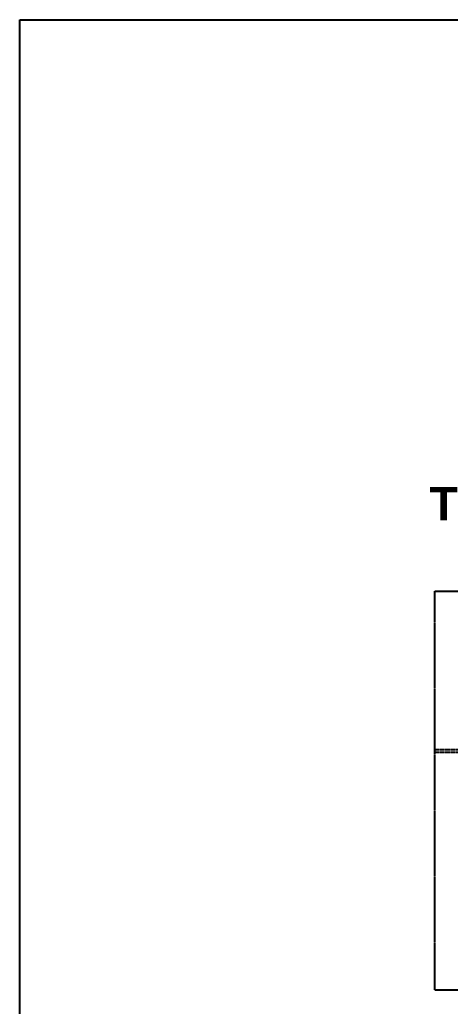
# Model space of a CAD drawing. Header units: centimetres. Extents: x -6122352 to 6876996, y -1694241 to 2592194.
# Drawn here: x 2980824 to 2989539, y -662136 to -642185 of the extents above; entities that cross this region are included whole.
import ezdxf

# ---------------------------------------------------------------- set-up
doc = ezdxf.new("R2010")
doc.units = ezdxf.units.CM
doc.header["$MEASUREMENT"] = 0
doc.linetypes.add('CENTER', pattern=[2, 1.25, -0.25, 0.25, -0.25])
doc.linetypes.add('MASTER PLAN (NICE 1-2)$0$CENTER', pattern=[2, 1.25, -0.25, 0.25, -0.25])
doc.layers.get('Defpoints').update_dxf_attribs({"color": 255, "linetype": 'CENTER'})
doc.styles.add('Arial', font='arialbd.ttf')

msp = doc.modelspace()

# ---------------------------------------------------------------- linework, layer by layer
msp.add_lwpolyline([(2980823.6145, -642185.18132), (3034378.44159, -642185.18132), (3034378.44159, -674760.29884), (2980823.6145, -674760.29884)], close=True)
at = {"color": 0, "linetype": 'MASTER PLAN (NICE 1-2)$0$CENTER', "ltscale": 2}
for points in [[(2989228.91841, -656942.35848), (2996560.73441, -656942.35848)], [(2989228.91841, -656998.11887), (2996560.73441, -656998.11887)]]:
    msp.add_lwpolyline(points, dxfattribs=at)
at = {"layer": 'Defpoints'}
msp.add_lwpolyline([(2989228.91841, -653742.22545), (3001696.72694, -653742.22545), (3001696.72694, -661810.59624), (2989228.91841, -661810.59624)], close=True, dxfattribs=at)

# ---------------------------------------------------------------- texts
at = {"linetype": 'Continuous', "style": 'Arial'}
msp.add_text('TYPE-1', height=668.554687, dxfattribs=at).set_placement((2989118.71215, -652305.8521))

doc.saveas('drawing.dxf')
